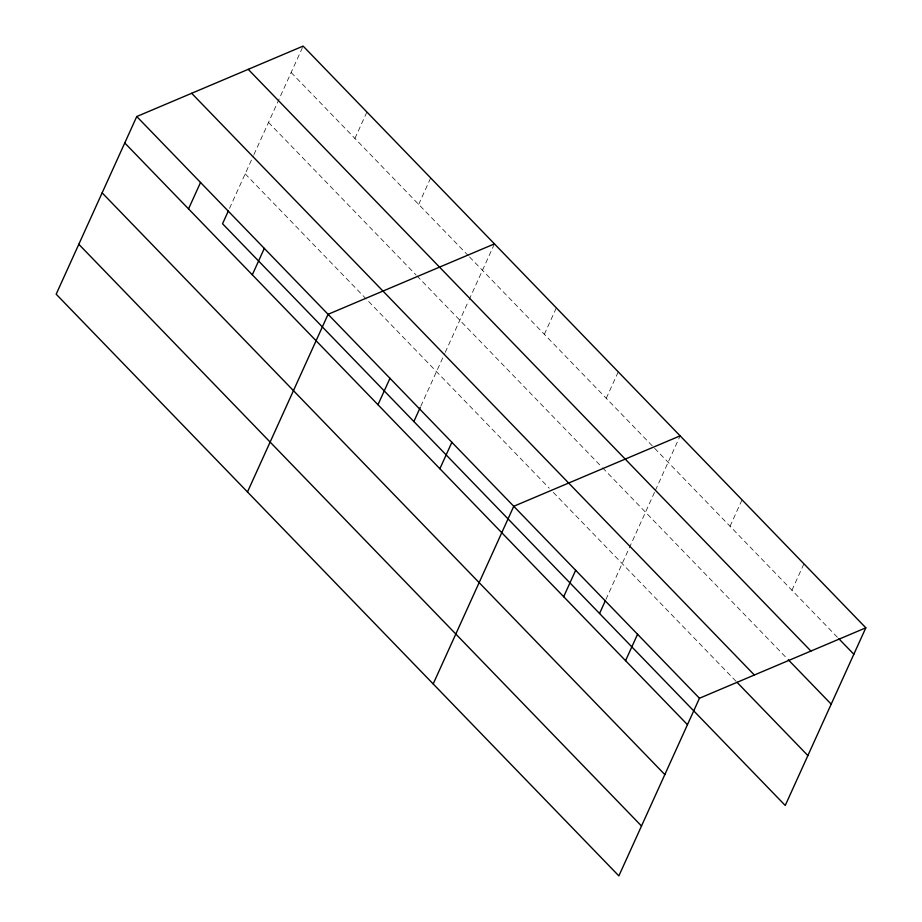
<?xml version="1.0" encoding="UTF-8"?>
<svg xmlns="http://www.w3.org/2000/svg" width="922" height="922" viewBox="0 0 922 922"><rect width="100%" height="100%" fill="white"/><g stroke="black" fill="none" stroke-linecap="round" stroke-linejoin="round"><path stroke-width="0.69" stroke-dasharray="4.61 3.46" d="M229.509 208.395L253.343 155.853M253.93 154.573L302.566 47.356M354.912 138.461L366.91 112.023M418.692 204.384L430.678 177.958M420.824 406.176L444.658 353.633M445.245 352.354L468.526 301.021M469.114 299.742L494.446 243.881M544.36 334.306L556.346 307.867M606.25 398.292L618.247 371.866M605.938 599.427L654.793 491.714M655.381 490.435L679.572 437.109M730.04 526.266L742.037 499.839M791.94 590.264L803.926 563.826M291.145 72.527L468.503 255.89M469.505 256.927L837.868 637.736M268.509 122.43L415.983 274.894M416.975 275.92L601.582 466.774M602.585 467.811L787.273 658.746M245.183 173.855L549.305 488.257M553.304 492.383L735.998 681.254"/><path stroke-width="1.38" d="M136.756 116.529L56.173 294.187L618.869 875.9L699.452 698.254L865.827 627.813L303.131 46.1L136.756 116.529L699.452 698.254M188.537 208.891L200.535 182.464M228.345 210.954L222.548 223.746L785.244 805.471L865.827 627.813M252.317 274.814L264.303 248.387M247.488 491.968L328.071 314.31L494.446 243.881M377.985 404.735L389.971 378.308M413.863 421.538L420.248 407.455M439.875 468.722L451.872 442.295M433.179 683.928L513.761 506.282L680.136 435.852M563.676 596.707L575.662 570.269M599.554 613.499L605.351 600.706M625.565 660.694L637.563 634.255M838.859 638.773L853.841 654.251M248.225 69.346L810.922 651.059M788.275 659.772L831.206 704.154M191.661 93.283L754.357 675.008M737.001 682.292L807.879 755.567M124.77 142.968L687.466 724.68M102.135 192.859L664.831 774.584M78.808 244.284L641.505 825.997"/></g></svg>
